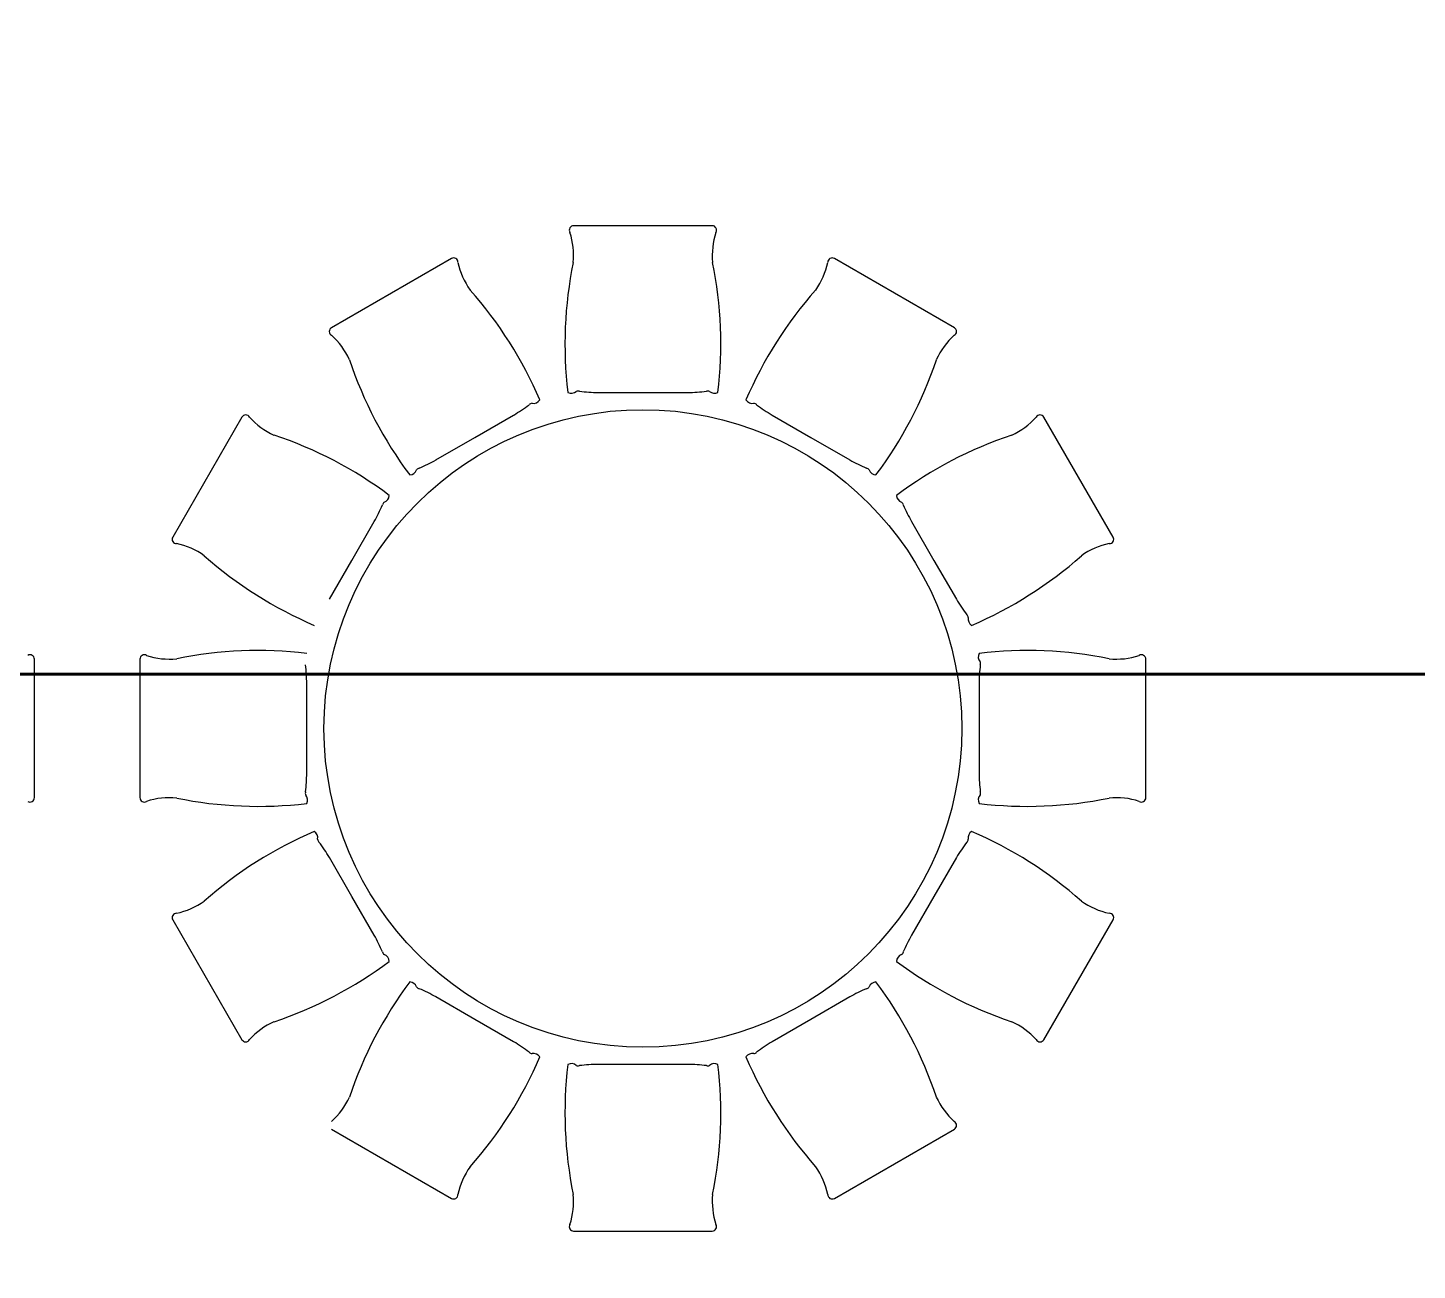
# Model space of a CAD drawing. Header units: millimetres. Extents: x 1443065 to 1517367, y 3763150 to 3779068.
# Drawn here: x 1447000.2 to 1447399.4, y 3765725.7 to 3766082.9 of the extents above; entities that cross this region are included whole.
import ezdxf

# ---------------------------------------------------------------- set-up
doc = ezdxf.new("R2010")
doc.units = ezdxf.units.MM
doc.layers.add('m-TAR_duvar', color=8, linetype='Continuous')
doc.layers.add('m-TFR_vitrifiye', color=1, linetype='Continuous')
doc.layers.add('SIVA', color=3, linetype='Continuous', lineweight=9)

msp = doc.modelspace()

# ---------------------------------------------------------------- hatches: boundary and pattern name
at = {"layer": 'm-TAR_duvar'}
h = msp.add_hatch(dxfattribs=at)
h.set_pattern_fill('ANSI33', color=256, scale=2)
h.set_pattern_definition([(45, (27620.463, -87954.953), (-8.98025612, 8.98025612), []), (45, (27629.443, -87954.953), (-8.98025612, 8.98025612), [6.35, -3.175])])
h.paths.add_polyline_path([(1454794.44, 3768891.25), (1454777.28, 3769060.22), (1454740.17, 3769224.96), (1454678.91, 3769382.58), (1454596.91, 3769530.2), (1454495.37, 3769665.05), (1454375.86, 3769783.46), (1454239.69, 3769884.92), (1454091.6, 3769966), (1453859.58, 3770075.21), (1453406.13, 3770314.52), (1453184.71, 3770444.62), (1451716.99, 3771328.64), (1451249.47, 3771588.02), (1451035.26, 3771685.46), (1450763.61, 3771809.03), (1450409.17, 3771939.61), (1448897.84, 3772143.01), (1447435.26, 3772002.72), (1445092.32, 3771120.18), (1445146.3, 3764847.08), (1454849.85, 3764847.08)])
h.paths.add_polyline_path([(1445185.96, 3764887.08), (1445132.56, 3771092.6), (1447444.38, 3771963.41), (1448897.07, 3772102.76), (1450399.48, 3771900.56), (1450748.39, 3771772.01), (1451018.7, 3771649.05), (1451231.46, 3771552.27), (1451696.97, 3771294), (1453164.25, 3770410.24), (1453386.65, 3770279.57), (1453841.71, 3770039.41), (1454073.47, 3769930.33), (1454218.03, 3769851.17), (1454349.7, 3769753.07), (1454465.16, 3769638.67), (1454563.29, 3769508.35), (1454642.62, 3769365.55), (1454701.81, 3769213.26), (1454737.73, 3769053.78), (1454754.47, 3768888.95), (1454809.3, 3764887.08)], flags=16)
h.paths.add_polyline_path([(1452002.28, 3765847.08), (1451882.28, 3765847.08), (1451882.28, 3765967.08), (1452002.28, 3765967.08)], flags=0)
h.paths.add_polyline_path([(1452782.41, 3765847.08), (1452782.41, 3765967.08), (1452902.41, 3765967.08), (1452902.41, 3765847.08)], flags=0)
h.paths.add_polyline_path([(1451282.28, 3765847.08), (1451162.28, 3765847.08), (1451162.28, 3765967.08), (1451282.28, 3765967.08)], flags=0)
h.paths.add_polyline_path([(1452002.41, 3766436.58), (1451902.41, 3766436.58), (1451902.41, 3766536.58), (1451902.48, 3766670.96), (1451282.41, 3766670.96), (1451282.41, 3766536.58), (1451282.41, 3766436.58), (1451182.41, 3766436.58), (1451182.41, 3766536.58), (1451227.41, 3766536.58), (1451227.41, 3766715.96), (1451912.48, 3766715.96), (1451912.48, 3766725.96), (1451957.48, 3766725.96), (1451957.48, 3766715.96), (1451957.48, 3766536.58), (1452002.41, 3766536.58)], flags=0)
h.paths.add_polyline_path([(1453715.4, 3765317.08), (1453715.4, 3765377.08), (1453775.4, 3765377.08), (1453775.4, 3765317.08)], flags=0)
h.paths.add_polyline_path([(1452782.41, 3766436.58), (1452782.41, 3766556.58), (1452902.41, 3766556.58), (1452902.41, 3766436.58)], flags=0)
h.paths.add_polyline_path([(1453675.3, 3765847.08), (1453675.3, 3765947.08), (1453775.3, 3765947.08), (1453775.3, 3765847.08)], flags=0)
h.paths.add_polyline_path([(1451957.48, 3766815.96), (1451912.48, 3766815.96), (1451912.48, 3767203.19), (1451227.41, 3767203.19), (1451227.41, 3767446.58), (1451287.41, 3767446.58), (1451287.41, 3767406.58), (1451267.41, 3767406.58), (1451267.41, 3767243.33), (1451917.48, 3767243.33), (1451917.48, 3767406.58), (1451897.48, 3767406.58), (1451897.48, 3767446.58), (1451957.48, 3767446.58), (1451957.48, 3767203.19)], flags=0)
h.paths.add_polyline_path([(1450402.41, 3765847.08), (1450282.41, 3765847.08), (1450282.41, 3765967.08), (1450402.41, 3765967.08)], flags=0)
h.paths.add_polyline_path([(1450272.24, 3765847.08), (1450172.24, 3765847.08), (1450172.24, 3765947.08), (1450272.24, 3765947.08)], flags=0)
h.paths.add_polyline_path([(1454209.8, 3765317.08), (1454209.8, 3765377.08), (1454269.8, 3765377.08), (1454269.8, 3765317.08)], flags=0)
h.paths.add_polyline_path([(1453675.3, 3766436.58), (1453675.3, 3766536.58), (1453775.3, 3766536.58), (1453775.3, 3766436.58)], flags=0)
h.paths.add_polyline_path([(1454209.8, 3765847.08), (1454209.8, 3765907.08), (1454269.8, 3765907.08), (1454269.8, 3765847.08)], flags=0)
h.paths.add_polyline_path([(1450402.41, 3766436.58), (1450282.41, 3766436.58), (1450282.41, 3766556.58), (1450402.41, 3766556.58)], flags=0)
h.paths.add_polyline_path([(1452782.41, 3767196.58), (1452782.41, 3767316.58), (1452902.41, 3767316.58), (1452902.41, 3767196.58)], flags=0)
h.paths.add_polyline_path([(1450272.41, 3766436.58), (1450172.41, 3766436.58), (1450172.41, 3766536.58), (1450272.41, 3766536.58)], flags=0)
h.paths.add_polyline_path([(1449584.07, 3765847.08), (1449484.07, 3765847.08), (1449484.07, 3765947.08), (1449584.07, 3765947.08)], flags=0)
h.paths.add_polyline_path([(1453675.3, 3767196.58), (1453675.3, 3767296.58), (1453775.3, 3767296.58), (1453775.3, 3767196.58)], flags=0)
h.paths.add_polyline_path([(1450402.41, 3767196.58), (1450282.41, 3767196.58), (1450282.41, 3767316.58), (1450402.41, 3767316.58)], flags=0)
h.paths.add_polyline_path([(1450272.41, 3767196.58), (1450172.41, 3767196.58), (1450172.41, 3767296.58), (1450272.41, 3767296.58)], flags=0)
h.paths.add_polyline_path([(1451957.48, 3767847.59), (1451897.48, 3767847.59), (1451897.48, 3767887.59), (1451917.48, 3767887.59), (1451917.48, 3768050.83), (1451267.41, 3768050.83), (1451267.41, 3767887.59), (1451287.41, 3767887.59), (1451287.41, 3767847.59), (1451227.41, 3767847.59), (1451227.41, 3768090.97), (1451912.48, 3768090.97), (1451912.48, 3768477.19), (1451957.48, 3768477.19), (1451957.48, 3768090.97)], flags=0)
h.paths.add_polyline_path([(1449584.07, 3766436.58), (1449484.07, 3766436.58), (1449484.07, 3766536.58), (1449584.07, 3766536.58)], flags=0)
h.paths.add_polyline_path([(1452782.41, 3767976.58), (1452782.41, 3768096.58), (1452902.41, 3768096.58), (1452902.41, 3767976.58)], flags=0)
h.paths.add_polyline_path([(1453675.3, 3767996.58), (1453675.3, 3768096.58), (1453775.3, 3768096.58), (1453775.3, 3767996.58)], flags=0)
h.paths.add_polyline_path([(1448737.73, 3765847.08), (1448577.73, 3765847.08), (1448577.73, 3765947.08), (1448692.73, 3765947.08), (1448692.73, 3766436.58), (1448577.73, 3766436.58), (1448577.73, 3766536.58), (1448737.73, 3766536.58), (1448737.73, 3766436.58), (1448737.73, 3765947.08)], flags=0)
h.paths.add_polyline_path([(1450402.41, 3767976.58), (1450282.41, 3767976.58), (1450282.41, 3768096.58), (1450402.41, 3768096.58)], flags=0)
h.paths.add_polyline_path([(1450272.41, 3767996.58), (1450172.41, 3767996.58), (1450172.41, 3768096.58), (1450272.41, 3768096.58)], flags=0)
h.paths.add_polyline_path([(1451957.48, 3768567.19), (1451912.48, 3768567.19), (1451912.48, 3768577.19), (1451227.41, 3768577.19), (1451227.41, 3768756.58), (1451172.41, 3768756.58), (1451172.41, 3768856.58), (1451282.41, 3768856.58), (1451282.41, 3768756.58), (1451282.41, 3768622.19), (1451902.48, 3768622.19), (1451902.48, 3768756.58), (1451902.41, 3768756.58), (1451902.41, 3768856.58), (1452002.41, 3768856.58), (1452002.41, 3768756.58), (1451957.48, 3768756.58), (1451957.48, 3768577.19)], flags=0)
h.paths.add_polyline_path([(1452002.41, 3768756.58), (1451902.41, 3768756.58), (1451902.41, 3768856.58), (1452002.41, 3768856.58)], flags=0)
h.paths.add_polyline_path([(1452782.41, 3768736.58), (1452782.41, 3768856.58), (1452902.41, 3768856.58), (1452902.41, 3768736.58)], flags=0)
h.paths.add_polyline_path([(1448737.74, 3767196.58), (1448577.74, 3767196.58), (1448577.74, 3767296.58), (1448737.74, 3767296.58)], flags=0)
h.paths.add_polyline_path([(1453675.3, 3768756.58), (1453675.3, 3768856.58), (1453775.3, 3768856.58), (1453775.3, 3768756.58)], flags=0)
h.paths.add_polyline_path([(1450402.41, 3768736.58), (1450282.41, 3768736.58), (1450282.41, 3768856.58), (1450402.41, 3768856.58)], flags=0)
h.paths.add_polyline_path([(1447937.73, 3765847.08), (1447837.73, 3765847.08), (1447837.73, 3765947.08), (1447937.73, 3765947.08)], flags=0)
h.paths.add_polyline_path([(1450272.41, 3768756.58), (1450172.41, 3768756.58), (1450172.41, 3768856.58), (1450272.41, 3768856.58)], flags=0)
h.paths.add_polyline_path([(1453744.51, 3768902.52), (1453693.08, 3768933.43), (1453723.98, 3768984.86), (1453775.41, 3768953.95)], flags=0)
h.paths.add_polyline_path([(1452002.41, 3769327.08), (1451882.41, 3769327.08), (1451882.41, 3769447.08), (1452002.41, 3769447.08)], flags=0)
h.paths.add_polyline_path([(1447937.73, 3766436.58), (1447837.73, 3766436.58), (1447837.73, 3766536.58), (1447937.73, 3766536.58)], flags=0)
h.paths.add_polyline_path([(1451282.41, 3769327.08), (1451162.41, 3769327.08), (1451162.41, 3769447.08), (1451282.41, 3769447.08)], flags=0)
h.paths.add_polyline_path([(1448737.73, 3767996.58), (1448577.73, 3767996.58), (1448577.73, 3768096.58), (1448737.73, 3768096.58)], flags=0)
h.paths.add_polyline_path([(1449584.07, 3768756.58), (1449484.07, 3768756.58), (1449484.07, 3768856.58), (1449584.07, 3768856.58)], flags=0)
h.paths.add_polyline_path([(1450402.41, 3769327.08), (1450282.41, 3769327.08), (1450282.41, 3769447.08), (1450402.41, 3769447.08)], flags=0)
h.paths.add_polyline_path([(1447937.73, 3767196.58), (1447837.73, 3767196.58), (1447837.73, 3767296.58), (1447937.73, 3767296.58)], flags=0)
h.paths.add_polyline_path([(1450272.41, 3769347.08), (1450172.41, 3769347.08), (1450172.41, 3769447.08), (1450272.41, 3769447.08)], flags=0)
h.paths.add_polyline_path([(1448737.73, 3768676.58), (1448637.73, 3768676.58), (1448637.73, 3768856.58), (1448737.73, 3768856.58)], flags=0)
h.paths.add_polyline_path([(1449584.07, 3769347.08), (1449484.07, 3769347.08), (1449484.07, 3769447.08), (1449584.07, 3769447.08)], flags=0)
h.paths.add_polyline_path([(1447037.73, 3765847.08), (1446937.73, 3765847.08), (1446937.73, 3765947.08), (1447037.73, 3765947.08)], flags=0)
h.paths.add_polyline_path([(1447937.73, 3767996.58), (1447837.73, 3767996.58), (1447837.73, 3768096.58), (1447937.73, 3768096.58)], flags=0)
h.paths.add_polyline_path([(1447037.73, 3766436.58), (1446937.73, 3766436.58), (1446937.73, 3766536.58), (1447037.73, 3766536.58)], flags=0)
h.paths.add_polyline_path([(1451282.41, 3770304.32), (1451182.41, 3770304.32), (1451182.41, 3770444.32), (1451212.41, 3770486.32), (1451322.41, 3770421.32)], flags=0)
h.paths.add_polyline_path([(1447037.73, 3767196.58), (1446937.73, 3767196.58), (1446937.73, 3767296.58), (1447037.73, 3767296.58)], flags=0)
h.paths.add_polyline_path([(1448737.73, 3769347.08), (1448637.73, 3769347.08), (1448637.73, 3769447.08), (1448737.73, 3769447.08)], flags=0)
h.paths.add_polyline_path([(1447937.73, 3768756.58), (1447837.73, 3768756.58), (1447837.73, 3768856.58), (1447937.73, 3768856.58)], flags=0)
h.paths.add_polyline_path([(1450382.41, 3770315.63), (1450282.41, 3770315.63), (1450282.41, 3770415.63), (1450382.41, 3770415.63)], flags=0)
h.paths.add_polyline_path([(1450272.41, 3770315.63), (1450172.41, 3770315.63), (1450172.41, 3770415.63), (1450272.41, 3770415.63)], flags=0)
h.paths.add_polyline_path([(1446297.73, 3765847.08), (1446137.73, 3765847.08), (1446137.73, 3765947.08), (1446137.73, 3766436.58), (1446137.73, 3766536.58), (1446137.74, 3767196.58), (1446137.74, 3767296.58), (1446137.73, 3767996.58), (1446137.73, 3768096.58), (1446297.73, 3768096.58), (1446297.73, 3767996.58), (1446167.73, 3767996.58), (1446167.74, 3767296.58), (1446297.74, 3767296.58), (1446297.74, 3767196.58), (1446167.74, 3767196.58), (1446167.74, 3766536.58), (1446297.73, 3766536.58), (1446297.73, 3766436.58), (1446182.73, 3766436.58), (1446182.73, 3765947.08), (1446297.73, 3765947.08)], flags=0)
h.paths.add_polyline_path([(1447037.73, 3767996.58), (1446937.73, 3767996.58), (1446937.73, 3768096.58), (1447037.73, 3768096.58)], flags=0)
h.paths.add_polyline_path([(1449584.07, 3770315.63), (1449484.07, 3770315.63), (1449484.07, 3770415.63), (1449584.07, 3770415.63)], flags=0)
h.paths.add_polyline_path([(1447937.73, 3769347.08), (1447837.73, 3769347.08), (1447837.73, 3769447.08), (1447937.73, 3769447.08)], flags=0)
h.paths.add_polyline_path([(1450382.41, 3770936.73), (1450282.41, 3770936.73), (1450282.41, 3771036.73), (1450382.41, 3771036.73)], flags=0)
h.paths.add_polyline_path([(1450272.41, 3770936.73), (1450172.41, 3770936.73), (1450172.41, 3771036.73), (1450272.41, 3771036.73)], flags=0)
h.paths.add_polyline_path([(1447037.73, 3768756.58), (1446937.73, 3768756.58), (1446937.73, 3768811.58), (1446237.73, 3768811.58), (1446237.73, 3768676.58), (1446137.73, 3768676.58), (1446137.73, 3768856.58), (1446237.73, 3768856.58), (1446937.73, 3768856.58), (1447037.73, 3768856.58)], flags=0)
h.paths.add_polyline_path([(1448737.73, 3770315.63), (1448637.73, 3770315.63), (1448637.73, 3770415.63), (1448737.73, 3770415.63)], flags=0)
h.paths.add_polyline_path([(1449584.07, 3770936.73), (1449484.07, 3770936.73), (1449484.07, 3771036.73), (1449584.07, 3771036.73)], flags=0)
h.paths.add_polyline_path([(1447037.73, 3769347.08), (1446937.73, 3769347.08), (1446937.73, 3769447.08), (1447037.73, 3769447.08)], flags=0)
h.paths.add_polyline_path([(1447937.73, 3770315.63), (1447837.73, 3770315.63), (1447837.73, 3770415.63), (1447937.73, 3770415.63)], flags=0)
h.paths.add_polyline_path([(1448737.73, 3770936.73), (1448637.73, 3770936.73), (1448637.73, 3771036.73), (1448737.73, 3771036.73)], flags=0)
h.paths.add_polyline_path([(1447937.73, 3770936.73), (1447837.73, 3770936.73), (1447837.73, 3770994.84), (1447050.81, 3770749.36), (1446602.71, 3770578.53), (1446587.72, 3770615.63), (1447037.72, 3770787.18), (1447837.73, 3771036.74), (1447837.73, 3771036.73), (1447937.73, 3771036.73)], flags=0)
h.paths.add_polyline_path([(1446237.73, 3769347.08), (1446137.73, 3769347.08), (1446137.73, 3769447.08), (1446237.73, 3769447.08)], flags=0)
h.paths.add_polyline_path([(1447037.73, 3770315.63), (1446937.73, 3770315.63), (1446937.73, 3770415.63), (1447037.73, 3770415.63)], flags=0)
h.paths.add_polyline_path([(1448660.01, 3771597.82), (1447860.1, 3771521.18), (1447552.68, 3771491.72), (1447491.35, 3771468.18), (1447044.88, 3771300), (1446969.92, 3771271.77), (1446669.55, 3771158.63), (1446594.78, 3771130.46), (1446580.68, 3771167.89), (1446655.55, 3771196.09), (1446955.91, 3771309.24), (1447030.68, 3771337.4), (1447477.02, 3771505.52), (1447543.43, 3771531.02), (1447856.29, 3771561), (1448656.29, 3771637.64), (1448735.81, 3771645.27), (1448739.63, 3771605.46)], flags=0)
h.paths.add_polyline_path([(1446237.73, 3770315.63), (1446137.73, 3770315.63), (1446137.73, 3770415.63), (1446237.73, 3770415.63)], flags=0)
h.paths.add_polyline_path([(1445658.49, 3770330.63), (1445618.49, 3770330.63), (1445618.49, 3770415.63), (1445658.49, 3770415.63)], flags=0)
h.paths.add_polyline_path([(1446219.64, 3770989.15), (1446144.77, 3770960.95), (1446130.67, 3770998.39), (1446205.54, 3771026.59)], flags=0)
h.paths.add_polyline_path([(1445657.98, 3770633.33), (1445617.98, 3770633.33), (1445617.98, 3770676.33), (1445622.15, 3770718.96), (1445637.3, 3770759.27), (1445660.29, 3770795.68), (1445690.16, 3770826.69), (1445725.69, 3770851.02), (1445765.4, 3770867.66), (1445807.98, 3770875.83), (1445820.98, 3770837.33), (1445785.48, 3770830.15), (1445752.15, 3770815.88), (1445722.26, 3770795.37), (1445696.95, 3770769.42), (1445677.21, 3770739.01), (1445663.79, 3770705.34), (1445658.98, 3770670.83)], flags=0)

# ---------------------------------------------------------------- linework, layer by layer
at = {"layer": 'm-TFR_vitrifiye'}
for p, q in [((1447196.84, 3766026), (1447157.04, 3766026)), ((1447196.84, 3766026), (1447157.04, 3766026)), ((1447121.92, 3766016.59), (1447087.45, 3765996.69)), ((1447121.92, 3766016.59), (1447087.45, 3765996.69)), ((1447266.43, 3765996.69), (1447231.96, 3766016.59)), ((1447266.43, 3765996.69), (1447231.96, 3766016.59)), ((1447164.06, 3765978.07), (1447176.94, 3765978.07)), ((1447164.06, 3765978.07), (1447176.94, 3765978.07)), ((1447176.94, 3765978.07), (1447189.82, 3765978.07)), ((1447176.94, 3765978.07), (1447189.82, 3765978.07)), ((1447061.74, 3765970.98), (1447041.84, 3765936.51)), ((1447061.74, 3765970.98), (1447041.84, 3765936.51)), ((1447128.65, 3765965.13), (1447139.8, 3765971.58)), ((1447128.65, 3765965.13), (1447139.8, 3765971.58)), ((1447214.07, 3765971.58), (1447225.23, 3765965.13)), ((1447214.07, 3765971.58), (1447225.23, 3765965.13)), ((1447312.04, 3765936.51), (1447292.14, 3765970.98)), ((1447312.04, 3765936.51), (1447292.14, 3765970.98)), ((1447117.49, 3765958.69), (1447128.65, 3765965.13)), ((1447117.49, 3765958.69), (1447128.65, 3765965.13)), ((1447225.23, 3765965.13), (1447236.39, 3765958.69)), ((1447225.23, 3765965.13), (1447236.39, 3765958.69)), ((1447093.3, 3765929.78), (1447099.74, 3765940.94)), ((1447093.3, 3765929.78), (1447099.74, 3765940.94)), ((1447254.14, 3765940.94), (1447260.58, 3765929.78)), ((1447254.14, 3765940.94), (1447260.58, 3765929.78)), ((1447086.85, 3765918.63), (1447093.3, 3765929.78)), ((1447086.85, 3765918.63), (1447093.3, 3765929.78)), ((1447260.58, 3765929.78), (1447267.02, 3765918.63)), ((1447260.58, 3765929.78), (1447267.02, 3765918.63)), ((1447002.1, 3765861.59), (1447002.1, 3765901.39)), ((1447002.1, 3765861.59), (1447002.1, 3765901.39)), ((1447032.43, 3765901.39), (1447032.43, 3765861.59)), ((1447032.43, 3765901.39), (1447032.43, 3765861.59)), ((1447321.45, 3765861.59), (1447321.45, 3765901.39)), ((1447321.45, 3765861.59), (1447321.45, 3765901.39)), ((1447080.36, 3765881.49), (1447080.36, 3765894.37)), ((1447080.36, 3765881.49), (1447080.36, 3765894.37)), ((1447273.52, 3765894.37), (1447273.52, 3765881.49)), ((1447273.52, 3765894.37), (1447273.52, 3765881.49)), ((1447080.36, 3765868.61), (1447080.36, 3765881.49)), ((1447080.36, 3765868.61), (1447080.36, 3765881.49)), ((1447273.52, 3765881.49), (1447273.52, 3765868.61)), ((1447273.52, 3765881.49), (1447273.52, 3765868.61)), ((1447093.3, 3765833.2), (1447086.85, 3765844.35)), ((1447093.3, 3765833.2), (1447086.85, 3765844.35)), ((1447267.02, 3765844.35), (1447260.58, 3765833.2)), ((1447267.02, 3765844.35), (1447260.58, 3765833.2)), ((1447099.74, 3765822.04), (1447093.3, 3765833.2)), ((1447099.74, 3765822.04), (1447093.3, 3765833.2)), ((1447260.58, 3765833.2), (1447254.14, 3765822.04)), ((1447260.58, 3765833.2), (1447254.14, 3765822.04)), ((1447041.84, 3765826.47), (1447061.74, 3765792)), ((1447041.84, 3765826.47), (1447061.74, 3765792)), ((1447292.14, 3765792), (1447312.04, 3765826.47)), ((1447292.14, 3765792), (1447312.04, 3765826.47)), ((1447128.65, 3765797.85), (1447117.49, 3765804.29)), ((1447128.65, 3765797.85), (1447117.49, 3765804.29)), ((1447236.39, 3765804.29), (1447225.23, 3765797.85)), ((1447236.39, 3765804.29), (1447225.23, 3765797.85)), ((1447139.8, 3765791.41), (1447128.65, 3765797.85)), ((1447139.8, 3765791.41), (1447128.65, 3765797.85)), ((1447225.23, 3765797.85), (1447214.07, 3765791.41)), ((1447225.23, 3765797.85), (1447214.07, 3765791.41)), ((1447176.94, 3765784.91), (1447164.06, 3765784.91)), ((1447176.94, 3765784.91), (1447164.06, 3765784.91)), ((1447189.82, 3765784.91), (1447176.94, 3765784.91)), ((1447189.82, 3765784.91), (1447176.94, 3765784.91)), ((1447087.45, 3765766.29), (1447121.92, 3765746.39)), ((1447087.45, 3765766.29), (1447121.92, 3765746.39)), ((1447231.96, 3765746.39), (1447266.43, 3765766.29)), ((1447231.96, 3765746.39), (1447266.43, 3765766.29)), ((1447157.04, 3765736.98), (1447196.84, 3765736.98)), ((1447157.04, 3765736.98), (1447196.84, 3765736.98))]:
    msp.add_line(p, q, dxfattribs=at)
msp.add_circle((1447176.94, 3765881.49), 91.63, dxfattribs=at)
msp.add_circle((1447176.94, 3765881.49), 91.63, dxfattribs=at)
for centre, radius, start, end in [((1447157.03, 3766024.75), 1.25, 89.8292, 211.4999), ((1447157.03, 3766024.75), 1.25, 89.8292, 211.4999), ((1447135.56, 3766017.48), 21.46, 354.5513, 17.9661), ((1447135.56, 3766017.48), 21.46, 354.5513, 17.9661), ((1447196.85, 3766024.75), 1.25, 328.5001, 90.1708), ((1447196.85, 3766024.75), 1.25, 328.5001, 90.1708), ((1447218.32, 3766017.48), 21.46, 162.0339, 185.4487), ((1447218.32, 3766017.48), 21.46, 162.0339, 185.4487), ((1447122.55, 3766015.51), 1.25, 358.5001, 120.1708), ((1447122.55, 3766015.51), 1.25, 358.5001, 120.1708), ((1447231.33, 3766015.51), 1.25, 59.8292, 181.4999), ((1447231.33, 3766015.51), 1.25, 59.8292, 181.4999), ((1447144.78, 3766019.95), 21.46, 192.0339, 215.4487), ((1447144.78, 3766019.95), 21.46, 192.0339, 215.4487), ((1447271.5, 3765992), 116.96, 168.4357, 186.8363), ((1447271.5, 3765992), 116.96, 168.4357, 186.8363), ((1447082.38, 3765992), 116.96, 353.1637, 11.5643), ((1447082.38, 3765992), 116.96, 353.1637, 11.5643), ((1447209.1, 3766019.95), 21.46, 324.5513, 347.9661), ((1447209.1, 3766019.95), 21.46, 324.5513, 347.9661), ((1447039.79, 3765929.91), 116.96, 23.1637, 41.5643), ((1447039.79, 3765929.91), 116.96, 23.1637, 41.5643), ((1447314.09, 3765929.91), 116.96, 138.4357, 156.8363), ((1447314.09, 3765929.91), 116.96, 138.4357, 156.8363), ((1447088.07, 3765995.6), 1.25, 119.8292, 241.4999), ((1447088.07, 3765995.6), 1.25, 119.8292, 241.4999), ((1447265.81, 3765995.6), 1.25, 298.5001, 60.1708), ((1447265.81, 3765995.6), 1.25, 298.5001, 60.1708), ((1447073.11, 3765978.57), 21.46, 24.5513, 47.9661), ((1447073.11, 3765978.57), 21.46, 24.5513, 47.9661), ((1447280.77, 3765978.57), 21.46, 132.0339, 155.4487), ((1447280.77, 3765978.57), 21.46, 132.0339, 155.4487), ((1447203.58, 3766024.47), 116.96, 198.4357, 216.8363), ((1447203.58, 3766024.47), 116.96, 198.4357, 216.8363), ((1447150.3, 3766024.47), 116.96, 323.1637, 341.5643), ((1447150.3, 3766024.47), 116.96, 323.1637, 341.5643), ((1447145.48, 3765977.12), 2.2, 259.5236, 326.8039), ((1447145.48, 3765977.12), 2.2, 259.5236, 326.8039), ((1447156.37, 3765980.04), 2.2, 243.1961, 310.4764), ((1447156.37, 3765980.04), 2.2, 243.1961, 310.4764), ((1447158.33, 3765977.3), 1.19, 71.7536, 116.5375), ((1447158.33, 3765977.3), 1.19, 71.7536, 116.5375), ((1447164.53, 3766025.71), 47.64, 262.9704, 269.4301), ((1447164.53, 3766025.71), 47.64, 262.9704, 269.4301), ((1447189.35, 3766025.71), 47.64, 270.5699, 277.0296), ((1447189.35, 3766025.71), 47.64, 270.5699, 277.0296), ((1447195.55, 3765977.3), 1.19, 63.4625, 108.2464), ((1447195.55, 3765977.3), 1.19, 63.4625, 108.2464), ((1447197.51, 3765980.04), 2.2, 229.5236, 296.8039), ((1447197.51, 3765980.04), 2.2, 229.5236, 296.8039), ((1447208.4, 3765977.12), 2.2, 213.1961, 280.4764), ((1447208.4, 3765977.12), 2.2, 213.1961, 280.4764), ((1447115.58, 3766012.59), 47.64, 300.5699, 307.0296), ((1447115.58, 3766012.59), 47.64, 300.5699, 307.0296), ((1447145.15, 3765973.77), 1.19, 93.4625, 138.2464), ((1447145.15, 3765973.77), 1.19, 93.4625, 138.2464), ((1447208.73, 3765973.77), 1.19, 41.7536, 86.5375), ((1447208.73, 3765973.77), 1.19, 41.7536, 86.5375), ((1447238.3, 3766012.59), 47.64, 232.9704, 239.4301), ((1447238.3, 3766012.59), 47.64, 232.9704, 239.4301), ((1447062.83, 3765970.36), 1.25, 28.5001, 150.1708), ((1447062.83, 3765970.36), 1.25, 28.5001, 150.1708), ((1447079.86, 3765985.32), 21.46, 222.0339, 245.4487), ((1447079.86, 3765985.32), 21.46, 222.0339, 245.4487), ((1447274.02, 3765985.32), 21.46, 294.5513, 317.9661), ((1447274.02, 3765985.32), 21.46, 294.5513, 317.9661), ((1447291.05, 3765970.36), 1.25, 29.8292, 151.4999), ((1447291.05, 3765970.36), 1.25, 29.8292, 151.4999), ((1447033.96, 3765854.85), 116.96, 53.1637, 71.5643), ((1447033.96, 3765854.85), 116.96, 53.1637, 71.5643), ((1447319.92, 3765854.85), 116.96, 108.4357, 126.8363), ((1447319.92, 3765854.85), 116.96, 108.4357, 126.8363), ((1447109.85, 3765956.55), 2.2, 273.1961, 340.4764), ((1447109.85, 3765956.55), 2.2, 273.1961, 340.4764), ((1447112.92, 3765955.16), 1.19, 101.7536, 146.5375), ((1447112.92, 3765955.16), 1.19, 101.7536, 146.5375), ((1447094.09, 3766000.18), 47.64, 292.9704, 299.4301), ((1447094.09, 3766000.18), 47.64, 292.9704, 299.4301), ((1447259.79, 3766000.18), 47.64, 240.5699, 247.0296), ((1447259.79, 3766000.18), 47.64, 240.5699, 247.0296), ((1447240.96, 3765955.16), 1.19, 33.4625, 78.2464), ((1447240.96, 3765955.16), 1.19, 33.4625, 78.2464), ((1447244.03, 3765956.55), 2.2, 199.5236, 266.8039), ((1447244.03, 3765956.55), 2.2, 199.5236, 266.8039), ((1447101.88, 3765948.58), 2.2, 289.5236, 356.8039), ((1447101.88, 3765948.58), 2.2, 289.5236, 356.8039), ((1447252, 3765948.58), 2.2, 183.1961, 250.4764), ((1447252, 3765948.58), 2.2, 183.1961, 250.4764), ((1447058.25, 3765964.34), 47.64, 330.5699, 337.0296), ((1447058.25, 3765964.34), 47.64, 330.5699, 337.0296), ((1447103.27, 3765945.51), 1.19, 123.4625, 168.2464), ((1447103.27, 3765945.51), 1.19, 123.4625, 168.2464), ((1447250.61, 3765945.51), 1.19, 11.7536, 56.5375), ((1447250.61, 3765945.51), 1.19, 11.7536, 56.5375), ((1447295.63, 3765964.34), 47.64, 202.9704, 209.4301), ((1447295.63, 3765964.34), 47.64, 202.9704, 209.4301), ((1447042.92, 3765935.88), 1.25, 149.8292, 271.4999), ((1447042.92, 3765935.88), 1.25, 149.8292, 271.4999), ((1447310.96, 3765935.88), 1.25, 268.5001, 30.1708), ((1447310.96, 3765935.88), 1.25, 268.5001, 30.1708), ((1447038.48, 3765913.65), 21.46, 54.5513, 77.9661), ((1447038.48, 3765913.65), 21.46, 54.5513, 77.9661), ((1447315.4, 3765913.65), 21.46, 102.0339, 125.4487), ((1447315.4, 3765913.65), 21.46, 102.0339, 125.4487), ((1447128.52, 3766018.64), 116.96, 228.4357, 246.8363), ((1447128.52, 3766018.64), 116.96, 228.4357, 246.8363), ((1447225.36, 3766018.64), 116.96, 293.1637, 311.5643), ((1447225.36, 3766018.64), 116.96, 293.1637, 311.5643), ((1447308.04, 3765942.85), 47.64, 210.5699, 217.0296), ((1447308.04, 3765942.85), 47.64, 210.5699, 217.0296), ((1447269.22, 3765913.28), 1.19, 3.4625, 48.2464), ((1447269.22, 3765913.28), 1.19, 3.4625, 48.2464), ((1447272.57, 3765912.95), 2.2, 169.5236, 236.8039), ((1447272.57, 3765912.95), 2.2, 169.5236, 236.8039), ((1447000.85, 3765901.4), 1.25, 359.8292, 121.4999), ((1447000.85, 3765901.4), 1.25, 359.8292, 121.4999), ((1447033.68, 3765901.4), 1.25, 58.5001, 180.1708), ((1447033.68, 3765901.4), 1.25, 58.5001, 180.1708), ((1447040.95, 3765922.87), 21.46, 252.0339, 275.4487), ((1447040.95, 3765922.87), 21.46, 252.0339, 275.4487), ((1447066.43, 3765786.93), 116.96, 83.1637, 101.5643), ((1447066.43, 3765786.93), 116.96, 83.1637, 101.5643), ((1447275.49, 3765902.06), 2.2, 153.1961, 220.4764), ((1447275.49, 3765902.06), 2.2, 153.1961, 220.4764), ((1447287.44, 3765786.93), 116.96, 78.4357, 96.8363), ((1447287.44, 3765786.93), 116.96, 78.4357, 96.8363), ((1447272.75, 3765900.1), 1.19, 341.7536, 26.5375), ((1447272.75, 3765900.1), 1.19, 341.7536, 26.5375), ((1447312.93, 3765922.87), 21.46, 264.5513, 287.9661), ((1447312.93, 3765922.87), 21.46, 264.5513, 287.9661), ((1447320.2, 3765901.4), 1.25, 359.8292, 121.4999), ((1447320.2, 3765901.4), 1.25, 359.8292, 121.4999), ((1447032.72, 3765893.9), 47.64, 0.5699, 7.0296), ((1447032.72, 3765893.9), 47.64, 0.5699, 7.0296), ((1447321.16, 3765893.9), 47.64, 172.9704, 179.4301), ((1447321.16, 3765893.9), 47.64, 172.9704, 179.4301), ((1447032.72, 3765869.08), 47.64, 352.9704, 359.4301), ((1447032.72, 3765869.08), 47.64, 352.9704, 359.4301), ((1447321.16, 3765869.08), 47.64, 180.5699, 187.0296), ((1447321.16, 3765869.08), 47.64, 180.5699, 187.0296), ((1447000.85, 3765861.58), 1.25, 238.5001, 0.1708), ((1447000.85, 3765861.58), 1.25, 238.5001, 0.1708), ((1447033.68, 3765861.58), 1.25, 179.8292, 301.4999), ((1447033.68, 3765861.58), 1.25, 179.8292, 301.4999), ((1447040.95, 3765840.11), 21.46, 84.5513, 107.9661), ((1447040.95, 3765840.11), 21.46, 84.5513, 107.9661), ((1447066.43, 3765976.05), 116.96, 258.4357, 276.8363), ((1447066.43, 3765976.05), 116.96, 258.4357, 276.8363), ((1447081.13, 3765862.88), 1.19, 161.7536, 206.5375), ((1447081.13, 3765862.88), 1.19, 161.7536, 206.5375), ((1447078.39, 3765860.92), 2.2, 333.1961, 40.4764), ((1447078.39, 3765860.92), 2.2, 333.1961, 40.4764), ((1447275.49, 3765860.92), 2.2, 139.5236, 206.8039), ((1447275.49, 3765860.92), 2.2, 139.5236, 206.8039), ((1447287.44, 3765976.05), 116.96, 263.1637, 281.5643), ((1447287.44, 3765976.05), 116.96, 263.1637, 281.5643), ((1447272.75, 3765862.88), 1.19, 333.4625, 18.2464), ((1447272.75, 3765862.88), 1.19, 333.4625, 18.2464), ((1447312.93, 3765840.11), 21.46, 72.0339, 95.4487), ((1447312.93, 3765840.11), 21.46, 72.0339, 95.4487), ((1447320.2, 3765861.58), 1.25, 238.5001, 0.1708), ((1447320.2, 3765861.58), 1.25, 238.5001, 0.1708), ((1447128.52, 3765744.34), 116.96, 113.1637, 131.5643), ((1447128.52, 3765744.34), 116.96, 113.1637, 131.5643), ((1447081.31, 3765850.03), 2.2, 349.5236, 56.8039), ((1447081.31, 3765850.03), 2.2, 349.5236, 56.8039), ((1447084.66, 3765849.7), 1.19, 183.4625, 228.2464), ((1447084.66, 3765849.7), 1.19, 183.4625, 228.2464), ((1447045.84, 3765820.13), 47.64, 30.5699, 37.0296), ((1447045.84, 3765820.13), 47.64, 30.5699, 37.0296), ((1447308.04, 3765820.13), 47.64, 142.9704, 149.4301), ((1447308.04, 3765820.13), 47.64, 142.9704, 149.4301), ((1447269.22, 3765849.7), 1.19, 311.7536, 356.5375), ((1447269.22, 3765849.7), 1.19, 311.7536, 356.5375), ((1447272.57, 3765850.03), 2.2, 123.1961, 190.4764), ((1447272.57, 3765850.03), 2.2, 123.1961, 190.4764), ((1447225.36, 3765744.34), 116.96, 48.4357, 66.8363), ((1447225.36, 3765744.34), 116.96, 48.4357, 66.8363), ((1447042.92, 3765827.1), 1.25, 88.5001, 210.1708), ((1447042.92, 3765827.1), 1.25, 88.5001, 210.1708), ((1447038.48, 3765849.33), 21.46, 282.0339, 305.4487), ((1447038.48, 3765849.33), 21.46, 282.0339, 305.4487), ((1447315.4, 3765849.33), 21.46, 234.5513, 257.9661), ((1447315.4, 3765849.33), 21.46, 234.5513, 257.9661), ((1447310.96, 3765827.1), 1.25, 329.8292, 91.4999), ((1447310.96, 3765827.1), 1.25, 329.8292, 91.4999), ((1447058.25, 3765798.64), 47.64, 22.9704, 29.4301), ((1447058.25, 3765798.64), 47.64, 22.9704, 29.4301), ((1447295.63, 3765798.64), 47.64, 150.5699, 157.0296), ((1447295.63, 3765798.64), 47.64, 150.5699, 157.0296), ((1447103.27, 3765817.47), 1.19, 191.7536, 236.5375), ((1447103.27, 3765817.47), 1.19, 191.7536, 236.5375), ((1447101.88, 3765814.4), 2.2, 3.1961, 70.4764), ((1447101.88, 3765814.4), 2.2, 3.1961, 70.4764), ((1447252, 3765814.4), 2.2, 109.5236, 176.8039), ((1447252, 3765814.4), 2.2, 109.5236, 176.8039), ((1447250.61, 3765817.47), 1.19, 303.4625, 348.2464), ((1447250.61, 3765817.47), 1.19, 303.4625, 348.2464), ((1447033.96, 3765908.13), 116.96, 288.4357, 306.8363), ((1447033.96, 3765908.13), 116.96, 288.4357, 306.8363), ((1447319.92, 3765908.13), 116.96, 233.1637, 251.5643), ((1447319.92, 3765908.13), 116.96, 233.1637, 251.5643), ((1447203.58, 3765738.51), 116.96, 143.1637, 161.5643), ((1447203.58, 3765738.51), 116.96, 143.1637, 161.5643), ((1447109.85, 3765806.43), 2.2, 19.5236, 86.8039), ((1447109.85, 3765806.43), 2.2, 19.5236, 86.8039), ((1447244.03, 3765806.43), 2.2, 93.1961, 160.4764), ((1447244.03, 3765806.43), 2.2, 93.1961, 160.4764), ((1447150.3, 3765738.51), 116.96, 18.4357, 36.8363), ((1447150.3, 3765738.51), 116.96, 18.4357, 36.8363), ((1447112.92, 3765807.82), 1.19, 213.4625, 258.2464), ((1447112.92, 3765807.82), 1.19, 213.4625, 258.2464), ((1447094.09, 3765762.8), 47.64, 60.5699, 67.0296), ((1447094.09, 3765762.8), 47.64, 60.5699, 67.0296), ((1447259.79, 3765762.8), 47.64, 112.9704, 119.4301), ((1447259.79, 3765762.8), 47.64, 112.9704, 119.4301), ((1447240.96, 3765807.82), 1.19, 281.7536, 326.5375), ((1447240.96, 3765807.82), 1.19, 281.7536, 326.5375), ((1447079.86, 3765777.66), 21.46, 114.5513, 137.9661), ((1447079.86, 3765777.66), 21.46, 114.5513, 137.9661), ((1447274.02, 3765777.66), 21.46, 42.0339, 65.4487), ((1447274.02, 3765777.66), 21.46, 42.0339, 65.4487), ((1447062.83, 3765792.62), 1.25, 209.8292, 331.4999), ((1447062.83, 3765792.62), 1.25, 209.8292, 331.4999), ((1447115.58, 3765750.39), 47.64, 52.9704, 59.4301), ((1447115.58, 3765750.39), 47.64, 52.9704, 59.4301), ((1447145.15, 3765789.21), 1.19, 221.7536, 266.5375), ((1447145.15, 3765789.21), 1.19, 221.7536, 266.5375), ((1447208.73, 3765789.21), 1.19, 273.4625, 318.2464), ((1447208.73, 3765789.21), 1.19, 273.4625, 318.2464), ((1447238.3, 3765750.39), 47.64, 120.5699, 127.0296), ((1447238.3, 3765750.39), 47.64, 120.5699, 127.0296), ((1447291.05, 3765792.62), 1.25, 208.5001, 330.1708), ((1447291.05, 3765792.62), 1.25, 208.5001, 330.1708), ((1447039.79, 3765833.07), 116.96, 318.4357, 336.8363), ((1447039.79, 3765833.07), 116.96, 318.4357, 336.8363), ((1447145.48, 3765785.86), 2.2, 33.1961, 100.4764), ((1447145.48, 3765785.86), 2.2, 33.1961, 100.4764), ((1447271.5, 3765770.98), 116.96, 173.1637, 191.5643), ((1447271.5, 3765770.98), 116.96, 173.1637, 191.5643), ((1447156.37, 3765782.94), 2.2, 49.5236, 116.8039), ((1447156.37, 3765782.94), 2.2, 49.5236, 116.8039), ((1447158.33, 3765785.68), 1.19, 243.4625, 288.2464), ((1447158.33, 3765785.68), 1.19, 243.4625, 288.2464), ((1447164.53, 3765737.27), 47.64, 90.5699, 97.0296), ((1447164.53, 3765737.27), 47.64, 90.5699, 97.0296), ((1447189.35, 3765737.27), 47.64, 82.9704, 89.4301), ((1447189.35, 3765737.27), 47.64, 82.9704, 89.4301), ((1447195.55, 3765785.68), 1.19, 251.7536, 296.5375), ((1447195.55, 3765785.68), 1.19, 251.7536, 296.5375), ((1447197.51, 3765782.94), 2.2, 63.1961, 130.4764), ((1447197.51, 3765782.94), 2.2, 63.1961, 130.4764), ((1447082.38, 3765770.98), 116.96, 348.4357, 6.8363), ((1447082.38, 3765770.98), 116.96, 348.4357, 6.8363), ((1447208.4, 3765785.86), 2.2, 79.5236, 146.8039), ((1447208.4, 3765785.86), 2.2, 79.5236, 146.8039), ((1447314.09, 3765833.07), 116.96, 203.1637, 221.5643), ((1447314.09, 3765833.07), 116.96, 203.1637, 221.5643), ((1447073.11, 3765784.41), 21.46, 312.0339, 335.4487), ((1447073.11, 3765784.41), 21.46, 312.0339, 335.4487), ((1447280.77, 3765784.41), 21.46, 204.5513, 227.9661), ((1447280.77, 3765784.41), 21.46, 204.5513, 227.9661), ((1447265.81, 3765767.38), 1.25, 299.8292, 61.4999), ((1447265.81, 3765767.38), 1.25, 299.8292, 61.4999), ((1447144.78, 3765743.03), 21.46, 144.5513, 167.9661), ((1447144.78, 3765743.03), 21.46, 144.5513, 167.9661), ((1447209.1, 3765743.03), 21.46, 12.0339, 35.4487), ((1447209.1, 3765743.03), 21.46, 12.0339, 35.4487), ((1447122.55, 3765747.47), 1.25, 239.8292, 1.4999), ((1447122.55, 3765747.47), 1.25, 239.8292, 1.4999), ((1447135.56, 3765745.5), 21.46, 342.0339, 5.4487), ((1447135.56, 3765745.5), 21.46, 342.0339, 5.4487), ((1447218.32, 3765745.5), 21.46, 174.5513, 197.9661), ((1447218.32, 3765745.5), 21.46, 174.5513, 197.9661), ((1447231.33, 3765747.47), 1.25, 178.5001, 300.1708), ((1447231.33, 3765747.47), 1.25, 178.5001, 300.1708), ((1447157.03, 3765738.23), 1.25, 148.5001, 270.1708), ((1447157.03, 3765738.23), 1.25, 148.5001, 270.1708), ((1447196.85, 3765738.23), 1.25, 269.8292, 31.4999), ((1447196.85, 3765738.23), 1.25, 269.8292, 31.4999)]:
    msp.add_arc(centre, radius, start, end, dxfattribs=at)
at = {"layer": 'SIVA', "color": 1, "lineweight": 60}
msp.add_line((1446297.73, 3765897.08), (1448577.73, 3765897.08), dxfattribs=at)

doc.saveas('drawing.dxf')
